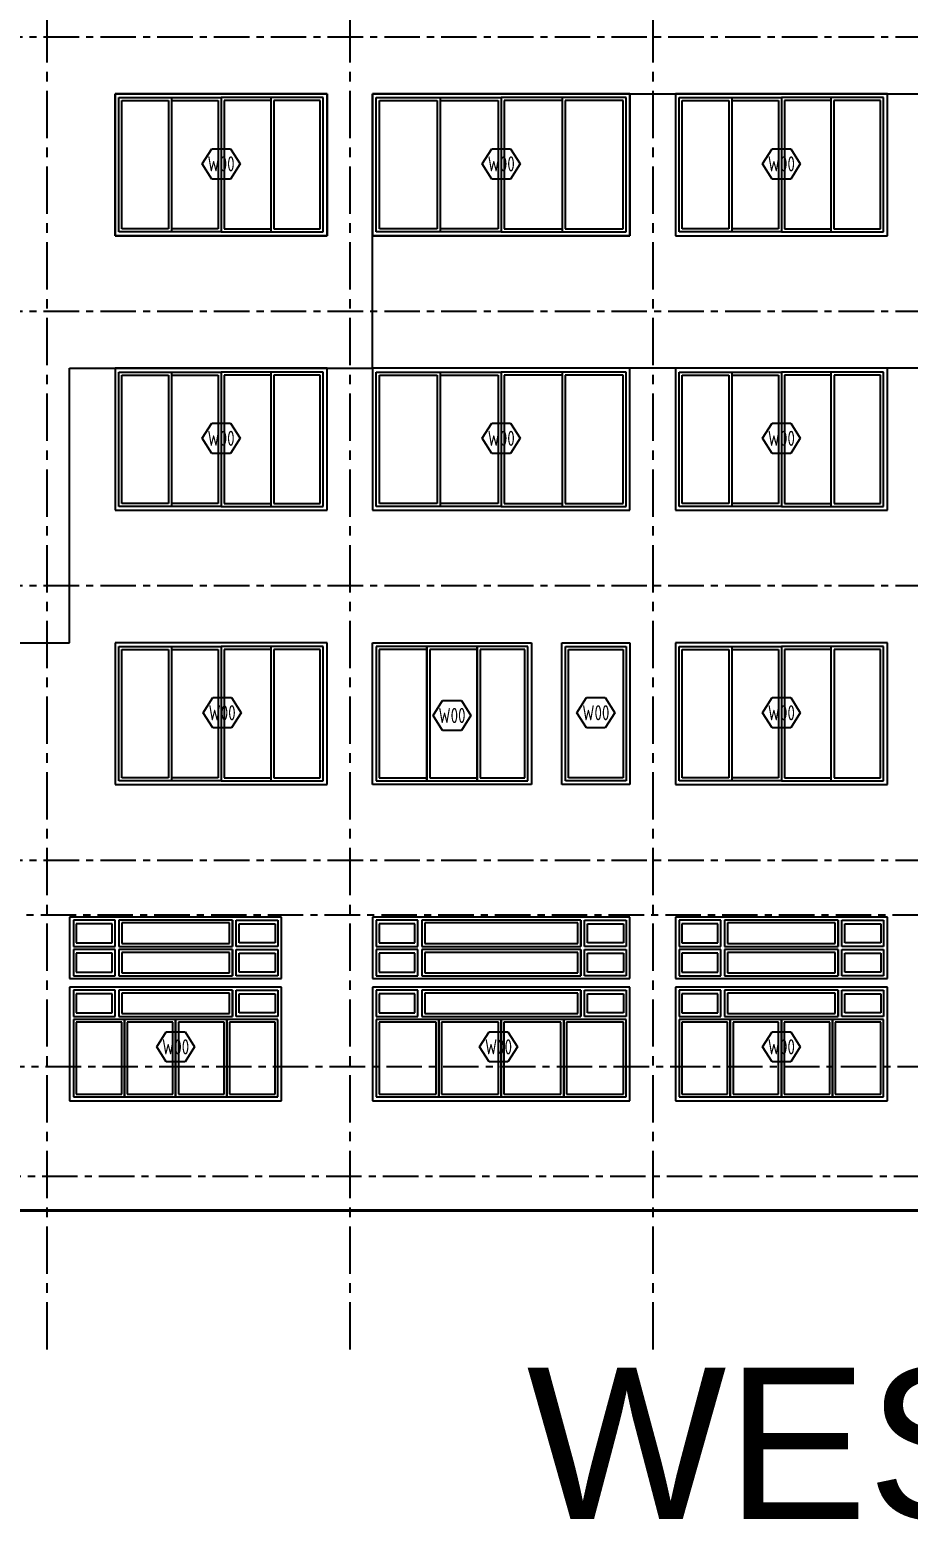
# Model space of a CAD drawing. Header units: millimetres. Extents: x -661525 to 498941, y 282148 to 1359693.
# Drawn here: x -284066 to -272465, y 710235 to 729933 of the extents above; entities that cross this region are included whole.
import ezdxf
from ezdxf.enums import TextEntityAlignment as Align

# ---------------------------------------------------------------- set-up
doc = ezdxf.new("R2010")
doc.units = ezdxf.units.MM
doc.header["$LTSCALE"] = 2.5
doc.linetypes.add('CENTER', pattern=[2, 1.25, -0.25, 0.25, -0.25])
doc.layers.get('0').update_dxf_attribs({"linetype": 'CONTINUOUS'})
doc.layers.get('DEFPOINTS').update_dxf_attribs({"linetype": 'CONTINUOUS'})
for name, color, linetype in [('A-ANNO-DIMS-MAS-25', 11, 'CONTINUOUS'), ('A-ANNO-GRID', 5, 'CENTER'), ('A-ELEV-HEVY', 2, 'CONTINUOUS'), ('A-ELEV-MEDM', 34, 'CONTINUOUS'), ('A-ELEV-THIN', 8, 'CONTINUOUS')]:
    doc.layers.add(name, color=color, linetype=linetype)
doc.layers.add('VPORT', color=7, linetype='CONTINUOUS', plot=False)
doc.styles.add('ARIAL', font='arial.ttf')
doc.styles.add('ISOCP', font='isocp.shx', dxfattribs={"width": 0.8})

msp = doc.modelspace()

# ---------------------------------------------------------------- linework, layer by layer
at = {"color": 252}
for p, q in [((-281789.7, 728162.8), (-281663.4, 728362.8)), ((-281663.4, 728362.8), (-281416.1, 728362.8)), ((-281416.1, 728362.8), (-281289.7, 728162.8)), ((-278089.7, 728162.8), (-277963.4, 728362.8)), ((-277963.4, 728362.8), (-277716.1, 728362.8)), ((-277716.1, 728362.8), (-277589.7, 728162.8)), ((-274389.7, 728162.8), (-274263.4, 728362.8)), ((-274263.4, 728362.8), (-274016.1, 728362.8)), ((-274016.1, 728362.8), (-273889.7, 728162.8)), ((-281663.4, 727962.8), (-281789.7, 728162.8)), ((-281289.7, 728162.8), (-281416.1, 727962.8)), ((-277963.4, 727962.8), (-278089.7, 728162.8)), ((-277589.7, 728162.8), (-277716.1, 727962.8)), ((-274263.4, 727962.8), (-274389.7, 728162.8)), ((-273889.7, 728162.8), (-274016.1, 727962.8)), ((-281416.1, 727962.8), (-281663.4, 727962.8)), ((-277716.1, 727962.8), (-277963.4, 727962.8)), ((-274016.1, 727962.8), (-274263.4, 727962.8)), ((-281789.7, 724537.8), (-281663.4, 724737.8)), ((-281663.4, 724737.8), (-281416.1, 724737.8)), ((-281416.1, 724737.8), (-281289.7, 724537.8)), ((-278089.7, 724537.8), (-277963.4, 724737.8)), ((-277963.4, 724737.8), (-277716.1, 724737.8)), ((-277716.1, 724737.8), (-277589.7, 724537.8)), ((-274389.7, 724537.8), (-274263.4, 724737.8)), ((-274263.4, 724737.8), (-274016.1, 724737.8)), ((-274016.1, 724737.8), (-273889.7, 724537.8)), ((-281663.4, 724337.8), (-281789.7, 724537.8)), ((-281289.7, 724537.8), (-281416.1, 724337.8)), ((-277963.4, 724337.8), (-278089.7, 724537.8)), ((-277589.7, 724537.8), (-277716.1, 724337.8)), ((-274263.4, 724337.8), (-274389.7, 724537.8)), ((-273889.7, 724537.8), (-274016.1, 724337.8)), ((-281416.1, 724337.8), (-281663.4, 724337.8)), ((-277716.1, 724337.8), (-277963.4, 724337.8)), ((-274016.1, 724337.8), (-274263.4, 724337.8)), ((-281776, 720912.8), (-281649.7, 721112.8)), ((-281649.7, 721112.8), (-281402.4, 721112.8)), ((-281402.4, 721112.8), (-281276, 720912.8)), ((-278739.8, 720876.8), (-278613.5, 721076.8)), ((-278613.5, 721076.8), (-278366.2, 721076.8)), ((-278366.2, 721076.8), (-278239.8, 720876.8)), ((-276839.8, 720912.8), (-276713.4, 721112.8)), ((-276713.4, 721112.8), (-276466.1, 721112.8)), ((-276466.1, 721112.8), (-276339.8, 720912.8)), ((-274389.8, 720912.8), (-274263.5, 721112.8)), ((-274263.5, 721112.8), (-274016.2, 721112.8)), ((-274016.2, 721112.8), (-273889.8, 720912.8)), ((-281649.7, 720712.8), (-281776, 720912.8)), ((-281276, 720912.8), (-281402.4, 720712.8)), ((-278613.5, 720676.8), (-278739.8, 720876.8)), ((-278239.8, 720876.8), (-278366.2, 720676.8)), ((-276713.4, 720712.8), (-276839.8, 720912.8)), ((-276339.8, 720912.8), (-276466.1, 720712.8)), ((-274263.5, 720712.8), (-274389.8, 720912.8)), ((-273889.8, 720912.8), (-274016.2, 720712.8)), ((-281402.4, 720712.8), (-281649.7, 720712.8)), ((-278366.2, 720676.8), (-278613.5, 720676.8)), ((-276466.1, 720712.8), (-276713.4, 720712.8)), ((-274016.2, 720712.8), (-274263.5, 720712.8)), ((-282389.7, 716500.3), (-282263.3, 716700.3)), ((-282263.3, 716700.3), (-282016, 716700.3)), ((-282016, 716700.3), (-281889.7, 716500.3)), ((-278125.8, 716500.3), (-277999.4, 716700.3)), ((-277999.4, 716700.3), (-277752.1, 716700.3)), ((-277752.1, 716700.3), (-277625.8, 716500.3)), ((-274389.7, 716500.3), (-274263.3, 716700.3)), ((-274263.3, 716700.3), (-274016, 716700.3)), ((-274016, 716700.3), (-273889.7, 716500.3)), ((-282263.3, 716300.3), (-282389.7, 716500.3)), ((-281889.7, 716500.3), (-282016, 716300.3)), ((-277999.4, 716300.3), (-278125.8, 716500.3)), ((-277625.8, 716500.3), (-277752.1, 716300.3)), ((-274263.3, 716300.3), (-274389.7, 716500.3)), ((-273889.7, 716500.3), (-274016, 716300.3)), ((-282016, 716300.3), (-282263.3, 716300.3)), ((-277752.1, 716300.3), (-277999.4, 716300.3)), ((-274016, 716300.3), (-274263.3, 716300.3))]:
    msp.add_line(p, q, dxfattribs=at)
at = {"layer": 'A-ANNO-DIMS-MAS-25', "color": 0, "lineweight": 40}
msp.add_line((-308137.8, 714338.3), (-223207.9, 714338.3), dxfattribs=at)
at = {"layer": 'A-ANNO-GRID', "color": 252, "ltscale": 200}
for p, q in [((-283839.7, 751127.9), (-283839.7, 712400.6)), ((-279839.7, 751127.9), (-279839.7, 712400.6)), ((-275839.7, 751127.9), (-275839.7, 712400.6))]:
    msp.add_line(p, q, dxfattribs=at)
at = {"layer": 'A-ANNO-GRID', "color": 252, "ltscale": 150}
for p, q in [((-222664.7, 729838.3), (-303725.9, 729838.3)), ((-222664.7, 726213.3), (-303725.9, 726213.3)), ((-222664.7, 722588.3), (-303725.9, 722588.3)), ((-222664.7, 718963.3), (-303725.9, 718963.3)), ((-222703.5, 718238.3), (-306025.5, 718238.3)), ((-222637.9, 716238.3), (-305964.7, 716238.3)), ((-222684.2, 714788.3), (-302128.1, 714788.3))]:
    msp.add_line(p, q, dxfattribs=at)
at = {"layer": 'A-ANNO-GRID', "color": 253, "ltscale": 150}
msp.add_line((-220259.7, 714338.3), (-305168.1, 714338.3), dxfattribs=at)
at = {"layer": 'A-ELEV-HEVY', "color": 252}
for p, q in [((-282939.7, 727213), (-282939.7, 729088)), ((-282939.7, 729088), (-280139.7, 729088)), ((-280139.7, 729088), (-280139.7, 727213)), ((-279539.7, 725463.3), (-279539.7, 729088.3)), ((-279539.7, 729088.3), (-266339.7, 729088.3)), ((-280139.7, 727213), (-282939.7, 727213)), ((-283539.7, 721838.3), (-283539.7, 725463.3)), ((-283539.7, 725463.3), (-279539.7, 725463.3)), ((-301464.7, 721838.3), (-283539.7, 721838.3))]:
    msp.add_line(p, q, dxfattribs=at)
at = {"layer": 'A-ELEV-MEDM', "color": 252}
for p, q in [((-279539.7, 729088.3), (-276139.7, 729088.3)), ((-279539.7, 725463.3), (-279539.7, 729088.3)), ((-279539.7, 729088.3), (-266339.7, 729088.3)), ((-276139.7, 729088.3), (-276139.7, 727213.3)), ((-272739.8, 729088.3), (-275539.8, 729088.3)), ((-275539.8, 729088.3), (-275539.8, 727213.3)), ((-272739.8, 727213.3), (-272739.8, 729088.3)), ((-276139.7, 727213.3), (-279539.7, 727213.3)), ((-275539.8, 727213.3), (-272739.8, 727213.3)), ((-266339.7, 725463.3), (-279539.7, 725463.3))]:
    msp.add_line(p, q, dxfattribs=at)
at = {"layer": 'A-ELEV-THIN', "color": 252}
for p, q in [((-282889.7, 729038.3), (-282194.7, 729038.3)), ((-282889.7, 727263.3), (-282889.7, 729038.3)), ((-282234.7, 729038.3), (-282234.7, 729038.3)), ((-282234.7, 729038.3), (-281539.7, 729038.3)), ((-282194.7, 729038.3), (-282194.7, 727263.3)), ((-280844.7, 729038.3), (-281539.7, 729038.3)), ((-281539.7, 729038.3), (-281539.7, 727263.3)), ((-281539.7, 729038.3), (-281539.7, 727263.3)), ((-280189.7, 729038.3), (-280884.7, 729038.3)), ((-280884.7, 729038.3), (-280884.7, 727263.3)), ((-280844.7, 729038.3), (-280844.7, 729038.3)), ((-280189.7, 727263.3), (-280189.7, 729038.3)), ((-279489.7, 729038.3), (-278644.7, 729038.3)), ((-279489.7, 727263.3), (-279489.7, 729038.3)), ((-278684.7, 729038.3), (-278684.7, 729038.3)), ((-278684.7, 729038.3), (-277839.7, 729038.3)), ((-278644.7, 729038.3), (-278644.7, 727263.3)), ((-276994.7, 729038.3), (-277839.7, 729038.3)), ((-277839.7, 729038.3), (-277839.7, 727263.3)), ((-277839.7, 729038.3), (-277839.7, 727263.3)), ((-276189.7, 729038.3), (-277034.7, 729038.3)), ((-277034.7, 729038.3), (-277034.7, 727263.3)), ((-276994.7, 729038.3), (-276994.7, 729038.3)), ((-276189.7, 727263.3), (-276189.7, 729038.3)), ((-275489.8, 729038.3), (-274794.8, 729038.3)), ((-275489.8, 727263.3), (-275489.8, 729038.3)), ((-274834.8, 729038.3), (-274834.8, 729038.3)), ((-274834.8, 729038.3), (-274139.8, 729038.3)), ((-274794.8, 729038.3), (-274794.8, 727263.3)), ((-273444.8, 729038.3), (-274139.8, 729038.3)), ((-274139.8, 729038.3), (-274139.8, 727263.3)), ((-274139.8, 729038.3), (-274139.8, 727263.3)), ((-272789.8, 729038.3), (-273484.8, 729038.3)), ((-273484.8, 729038.3), (-273484.8, 727263.3)), ((-273444.8, 729038.3), (-273444.8, 729038.3)), ((-272789.8, 727263.3), (-272789.8, 729038.3)), ((-282849.7, 728998.3), (-282234.7, 728998.3)), ((-282849.7, 727303.3), (-282849.7, 728998.3)), ((-282234.7, 728998.3), (-282234.7, 727303.3)), ((-282194.7, 728998.3), (-281579.7, 728998.3)), ((-281579.7, 728998.3), (-281579.7, 727303.3)), ((-280884.7, 728998.3), (-281499.7, 728998.3)), ((-281499.7, 728998.3), (-281499.7, 727303.3)), ((-280229.7, 728998.3), (-280844.7, 728998.3)), ((-280844.7, 728998.3), (-280844.7, 727303.3)), ((-280229.7, 727303.3), (-280229.7, 728998.3)), ((-279449.7, 728998.3), (-278684.7, 728998.3)), ((-279449.7, 727303.3), (-279449.7, 728998.3)), ((-278684.7, 728998.3), (-278684.7, 727303.3)), ((-278644.7, 728998.3), (-277879.7, 728998.3)), ((-277879.7, 728998.3), (-277879.7, 727303.3)), ((-277034.7, 728998.3), (-277799.7, 728998.3)), ((-277799.7, 728998.3), (-277799.7, 727303.3)), ((-276229.7, 728998.3), (-276994.7, 728998.3)), ((-276994.7, 728998.3), (-276994.7, 727303.3)), ((-276229.7, 727303.3), (-276229.7, 728998.3)), ((-275449.8, 728998.3), (-274834.8, 728998.3)), ((-275449.8, 727303.3), (-275449.8, 728998.3)), ((-274834.8, 728998.3), (-274834.8, 727303.3)), ((-274794.8, 728998.3), (-274179.8, 728998.3)), ((-274179.8, 728998.3), (-274179.8, 727303.3)), ((-273484.8, 728998.3), (-274099.8, 728998.3)), ((-274099.8, 728998.3), (-274099.8, 727303.3)), ((-272829.8, 728998.3), (-273444.8, 728998.3)), ((-273444.8, 728998.3), (-273444.8, 727303.3)), ((-272829.8, 727303.3), (-272829.8, 728998.3)), ((-282194.7, 727263.3), (-282889.7, 727263.3)), ((-282234.7, 727303.3), (-282849.7, 727303.3)), ((-281539.7, 727263.3), (-282234.7, 727263.3)), ((-281579.7, 727303.3), (-282194.7, 727303.3)), ((-281539.7, 727263.3), (-280844.7, 727263.3)), ((-281499.7, 727303.3), (-280884.7, 727303.3)), ((-280884.7, 727263.3), (-280189.7, 727263.3)), ((-280844.7, 727303.3), (-280229.7, 727303.3)), ((-278644.7, 727263.3), (-279489.7, 727263.3)), ((-278684.7, 727303.3), (-279449.7, 727303.3)), ((-277839.7, 727263.3), (-278684.7, 727263.3)), ((-277879.7, 727303.3), (-278644.7, 727303.3)), ((-277839.7, 727263.3), (-276994.7, 727263.3)), ((-277799.7, 727303.3), (-277034.7, 727303.3)), ((-277034.7, 727263.3), (-276189.7, 727263.3)), ((-276994.7, 727303.3), (-276229.7, 727303.3)), ((-274794.8, 727263.3), (-275489.8, 727263.3)), ((-274834.8, 727303.3), (-275449.8, 727303.3)), ((-274139.8, 727263.3), (-274834.8, 727263.3)), ((-274179.8, 727303.3), (-274794.8, 727303.3)), ((-274139.8, 727263.3), (-273444.8, 727263.3)), ((-274099.8, 727303.3), (-273484.8, 727303.3)), ((-273484.8, 727263.3), (-272789.8, 727263.3)), ((-273444.8, 727303.3), (-272829.8, 727303.3)), ((-282889.7, 725413.3), (-282194.7, 725413.3)), ((-282889.7, 723638.3), (-282889.7, 725413.3)), ((-282849.7, 725373.3), (-282234.7, 725373.3)), ((-282849.7, 723678.3), (-282849.7, 725373.3)), ((-282234.7, 725413.3), (-282234.7, 725413.3)), ((-282234.7, 725413.3), (-281539.7, 725413.3)), ((-282234.7, 725373.3), (-282234.7, 723678.3)), ((-282194.7, 725413.3), (-282194.7, 723638.3)), ((-282194.7, 725373.3), (-281579.7, 725373.3)), ((-281579.7, 725373.3), (-281579.7, 723678.3)), ((-280844.7, 725413.3), (-281539.7, 725413.3)), ((-281539.7, 725413.3), (-281539.7, 723638.3)), ((-281539.7, 725413.3), (-281539.7, 723638.3)), ((-280884.7, 725373.3), (-281499.7, 725373.3)), ((-281499.7, 725373.3), (-281499.7, 723678.3)), ((-280189.7, 725413.3), (-280884.7, 725413.3)), ((-280884.7, 725413.3), (-280884.7, 723638.3)), ((-280844.7, 725413.3), (-280844.7, 725413.3)), ((-280229.7, 725373.3), (-280844.7, 725373.3)), ((-280844.7, 725373.3), (-280844.7, 723678.3)), ((-280229.7, 723678.3), (-280229.7, 725373.3)), ((-280189.7, 723638.3), (-280189.7, 725413.3)), ((-279489.7, 725413.3), (-278644.7, 725413.3)), ((-279489.7, 723638.3), (-279489.7, 725413.3)), ((-279449.7, 725373.3), (-278684.7, 725373.3)), ((-279449.7, 723678.3), (-279449.7, 725373.3)), ((-278684.7, 725413.3), (-278684.7, 725413.3)), ((-278684.7, 725413.3), (-277839.7, 725413.3)), ((-278684.7, 725373.3), (-278684.7, 723678.3)), ((-278644.7, 725413.3), (-278644.7, 723638.3)), ((-278644.7, 725373.3), (-277879.7, 725373.3)), ((-277879.7, 725373.3), (-277879.7, 723678.3)), ((-276994.7, 725413.3), (-277839.7, 725413.3)), ((-277839.7, 725413.3), (-277839.7, 723638.3)), ((-277839.7, 725413.3), (-277839.7, 723638.3)), ((-277034.7, 725373.3), (-277799.7, 725373.3)), ((-277799.7, 725373.3), (-277799.7, 723678.3)), ((-276189.7, 725413.3), (-277034.7, 725413.3)), ((-277034.7, 725413.3), (-277034.7, 723638.3)), ((-276994.7, 725413.3), (-276994.7, 725413.3)), ((-276229.7, 725373.3), (-276994.7, 725373.3)), ((-276994.7, 725373.3), (-276994.7, 723678.3)), ((-276229.7, 723678.3), (-276229.7, 725373.3)), ((-276189.7, 723638.3), (-276189.7, 725413.3)), ((-272739.7, 725463.3), (-275539.7, 725463.3)), ((-275489.7, 725413.3), (-274794.7, 725413.3)), ((-275489.7, 723638.3), (-275489.7, 725413.3)), ((-275449.7, 725373.3), (-274834.7, 725373.3)), ((-275449.7, 723678.3), (-275449.7, 725373.3)), ((-274834.7, 725413.3), (-274834.7, 725413.3)), ((-274834.7, 725413.3), (-274139.7, 725413.3)), ((-274834.7, 725373.3), (-274834.7, 723678.3)), ((-274794.7, 725413.3), (-274794.7, 723638.3)), ((-274794.7, 725373.3), (-274179.7, 725373.3)), ((-274179.7, 725373.3), (-274179.7, 723678.3)), ((-273444.7, 725413.3), (-274139.7, 725413.3)), ((-274139.7, 725413.3), (-274139.7, 723638.3)), ((-274139.7, 725413.3), (-274139.7, 723638.3)), ((-273484.7, 725373.3), (-274099.7, 725373.3)), ((-274099.7, 725373.3), (-274099.7, 723678.3)), ((-272789.7, 725413.3), (-273484.7, 725413.3)), ((-273484.7, 725413.3), (-273484.7, 723638.3)), ((-273444.7, 725413.3), (-273444.7, 725413.3)), ((-272829.7, 725373.3), (-273444.7, 725373.3)), ((-273444.7, 725373.3), (-273444.7, 723678.3)), ((-272829.7, 723678.3), (-272829.7, 725373.3)), ((-272789.7, 723638.3), (-272789.7, 725413.3)), ((-282194.7, 723638.3), (-282889.7, 723638.3)), ((-282234.7, 723678.3), (-282849.7, 723678.3)), ((-281539.7, 723638.3), (-282234.7, 723638.3)), ((-281579.7, 723678.3), (-282194.7, 723678.3)), ((-281539.7, 723638.3), (-280844.7, 723638.3)), ((-281499.7, 723678.3), (-280884.7, 723678.3)), ((-280884.7, 723638.3), (-280189.7, 723638.3)), ((-280844.7, 723678.3), (-280229.7, 723678.3)), ((-278644.7, 723638.3), (-279489.7, 723638.3)), ((-278684.7, 723678.3), (-279449.7, 723678.3)), ((-277839.7, 723638.3), (-278684.7, 723638.3)), ((-277879.7, 723678.3), (-278644.7, 723678.3)), ((-277839.7, 723638.3), (-276994.7, 723638.3)), ((-277799.7, 723678.3), (-277034.7, 723678.3)), ((-277034.7, 723638.3), (-276189.7, 723638.3)), ((-276994.7, 723678.3), (-276229.7, 723678.3)), ((-274794.7, 723638.3), (-275489.7, 723638.3)), ((-274834.7, 723678.3), (-275449.7, 723678.3)), ((-274139.7, 723638.3), (-274834.7, 723638.3)), ((-274179.7, 723678.3), (-274794.7, 723678.3)), ((-274139.7, 723638.3), (-273444.7, 723638.3)), ((-274099.7, 723678.3), (-273484.7, 723678.3)), ((-273484.7, 723638.3), (-272789.7, 723638.3)), ((-273444.7, 723678.3), (-272829.7, 723678.3)), ((-282889.7, 721788.3), (-282194.7, 721788.3)), ((-282889.7, 720013.3), (-282889.7, 721788.3)), ((-282849.7, 721748.3), (-282234.7, 721748.3)), ((-282849.7, 720053.3), (-282849.7, 721748.3)), ((-282234.7, 721788.3), (-282234.7, 721788.3)), ((-282234.7, 721788.3), (-281539.7, 721788.3)), ((-282234.7, 721748.3), (-282234.7, 720053.3)), ((-282194.7, 721788.3), (-282194.7, 720013.3)), ((-282194.7, 721748.3), (-281579.7, 721748.3)), ((-281579.7, 721748.3), (-281579.7, 720053.3)), ((-280844.7, 721788.3), (-281539.7, 721788.3)), ((-281539.7, 721788.3), (-281539.7, 720013.3)), ((-281539.7, 721788.3), (-281539.7, 720013.3)), ((-280884.7, 721748.3), (-281499.7, 721748.3)), ((-281499.7, 721748.3), (-281499.7, 720053.3)), ((-280189.7, 721788.3), (-280884.7, 721788.3)), ((-280884.7, 721788.3), (-280884.7, 720013.3)), ((-280844.7, 721788.3), (-280844.7, 721788.3)), ((-280229.7, 721748.3), (-280844.7, 721748.3)), ((-280844.7, 721748.3), (-280844.7, 720053.3)), ((-280229.7, 720053.3), (-280229.7, 721748.3)), ((-280189.7, 720013.3), (-280189.7, 721788.3)), ((-278823.2, 721788.3), (-279489.9, 721788.3)), ((-279489.9, 721788.3), (-279489.9, 720013.3)), ((-278823.2, 721748.3), (-279449.9, 721748.3)), ((-279449.9, 721748.3), (-279449.9, 720053.3)), ((-278156.6, 721788.3), (-278823.2, 721788.3)), ((-278823.2, 721788.3), (-278823.2, 720013.3)), ((-278823.2, 720013.3), (-278823.2, 721788.3)), ((-278156.6, 721748.3), (-278783.2, 721748.3)), ((-278783.2, 721748.3), (-278783.2, 720053.3)), ((-278156.6, 720013.3), (-278156.6, 721788.3)), ((-277490, 721788.3), (-278156.6, 721788.3)), ((-278156.6, 721788.3), (-278156.6, 720013.3)), ((-277530, 721748.3), (-278116.6, 721748.3)), ((-278116.6, 721748.3), (-278116.6, 720053.3)), ((-277530, 720053.3), (-277530, 721748.3)), ((-277490, 720013.3), (-277490, 721788.3)), ((-276989.8, 721788.3), (-276189.8, 721788.3)), ((-276989.8, 720013.3), (-276989.8, 721788.3)), ((-276949.8, 721748.3), (-276229.8, 721748.3)), ((-276949.8, 720053.3), (-276949.8, 721748.3)), ((-276229.8, 721748.3), (-276229.8, 720053.3)), ((-276189.8, 721788.3), (-276189.8, 720013.3)), ((-275489.7, 721788.3), (-274794.7, 721788.3)), ((-275489.7, 720013.3), (-275489.7, 721788.3)), ((-275449.7, 721748.3), (-274834.7, 721748.3)), ((-275449.7, 720053.3), (-275449.7, 721748.3)), ((-274834.7, 721788.3), (-274834.7, 721788.3)), ((-274834.7, 721788.3), (-274139.7, 721788.3)), ((-274834.7, 721748.3), (-274834.7, 720053.3)), ((-274794.7, 721788.3), (-274794.7, 720013.3)), ((-274794.7, 721748.3), (-274179.7, 721748.3)), ((-274179.7, 721748.3), (-274179.7, 720053.3)), ((-273444.7, 721788.3), (-274139.7, 721788.3)), ((-274139.7, 721788.3), (-274139.7, 720013.3)), ((-274139.7, 721788.3), (-274139.7, 720013.3)), ((-273484.7, 721748.3), (-274099.7, 721748.3)), ((-274099.7, 721748.3), (-274099.7, 720053.3)), ((-272789.7, 721788.3), (-273484.7, 721788.3)), ((-273484.7, 721788.3), (-273484.7, 720013.3)), ((-273444.7, 721788.3), (-273444.7, 721788.3)), ((-272829.7, 721748.3), (-273444.7, 721748.3)), ((-273444.7, 721748.3), (-273444.7, 720053.3)), ((-272829.7, 720053.3), (-272829.7, 721748.3)), ((-272789.7, 720013.3), (-272789.7, 721788.3)), ((-282194.7, 720013.3), (-282889.7, 720013.3)), ((-282234.7, 720053.3), (-282849.7, 720053.3)), ((-281539.7, 720013.3), (-282234.7, 720013.3)), ((-281579.7, 720053.3), (-282194.7, 720053.3)), ((-281539.7, 720013.3), (-280844.7, 720013.3)), ((-281499.7, 720053.3), (-280884.7, 720053.3)), ((-280884.7, 720013.3), (-280189.7, 720013.3)), ((-280844.7, 720053.3), (-280229.7, 720053.3)), ((-279489.9, 720013.3), (-278823.2, 720013.3)), ((-279449.9, 720053.3), (-278823.2, 720053.3)), ((-278823.2, 720013.3), (-278156.6, 720013.3)), ((-278783.2, 720053.3), (-278156.6, 720053.3)), ((-278156.6, 720013.3), (-277490, 720013.3)), ((-278116.6, 720053.3), (-277530, 720053.3)), ((-276189.8, 720013.3), (-276989.8, 720013.3)), ((-276229.8, 720053.3), (-276949.8, 720053.3)), ((-274794.7, 720013.3), (-275489.7, 720013.3)), ((-274834.7, 720053.3), (-275449.7, 720053.3)), ((-274139.7, 720013.3), (-274834.7, 720013.3)), ((-274179.7, 720053.3), (-274794.7, 720053.3)), ((-274139.7, 720013.3), (-273444.7, 720013.3)), ((-274099.7, 720053.3), (-273484.7, 720053.3)), ((-273484.7, 720013.3), (-272789.7, 720013.3)), ((-273444.7, 720053.3), (-272829.7, 720053.3)), ((-280739.7, 718213.3), (-283539.7, 718213.3)), ((-283539.7, 718213.3), (-283539.7, 717401.3)), ((-280739.7, 717401.3), (-280739.7, 718213.3)), ((-276139.7, 718213.3), (-279539.7, 718213.3)), ((-279539.7, 718213.3), (-279539.7, 717401.3)), ((-276139.7, 717401.3), (-276139.7, 718213.3)), ((-272739.7, 718213.3), (-275539.7, 718213.3)), ((-275539.7, 718213.3), (-275539.7, 717401.3)), ((-272739.7, 717401.3), (-272739.7, 718213.3)), ((-282939.7, 718175.3), (-283489.7, 718175.3)), ((-283489.7, 718175.3), (-283489.7, 717825.3)), ((-282978.7, 718125.3), (-283453.7, 718125.3)), ((-283453.7, 718125.3), (-283453.7, 717875.3)), ((-282978.7, 717875.3), (-282978.7, 718125.3)), ((-282939.7, 717825.3), (-282939.7, 718175.3)), ((-281389.7, 718175.3), (-282889.7, 718175.3)), ((-282889.7, 718175.3), (-282889.7, 717825.3)), ((-281428.7, 718136.3), (-282850.7, 718136.3)), ((-282850.7, 718136.3), (-282850.7, 717864.3)), ((-281428.7, 717864.3), (-281428.7, 718136.3)), ((-281389.7, 718175.3), (-281389.7, 717825.3)), ((-281389.7, 717825.3), (-281389.7, 718175.3)), ((-281339.7, 717825.3), (-281339.7, 718175.3)), ((-281339.7, 718175.3), (-280789.7, 718175.3)), ((-281300.7, 718125.3), (-280825.7, 718125.3)), ((-281300.7, 717875.3), (-281300.7, 718125.3)), ((-280825.7, 718125.3), (-280825.7, 717875.3)), ((-280789.7, 718175.3), (-280789.7, 717825.3)), ((-278939.7, 718175.3), (-279489.7, 718175.3)), ((-279489.7, 718175.3), (-279489.7, 717825.3)), ((-278978.7, 718125.3), (-279453.7, 718125.3)), ((-279453.7, 718125.3), (-279453.7, 717875.3)), ((-278978.7, 717875.3), (-278978.7, 718125.3)), ((-278939.7, 717825.3), (-278939.7, 718175.3)), ((-276789.7, 718175.3), (-278889.7, 718175.3)), ((-278889.7, 718175.3), (-278889.7, 717825.3)), ((-276828.7, 718136.3), (-278850.7, 718136.3)), ((-278850.7, 718136.3), (-278850.7, 717864.3)), ((-276828.7, 717864.3), (-276828.7, 718136.3)), ((-276789.7, 718175.3), (-276789.7, 717825.3)), ((-276789.7, 717825.3), (-276789.7, 718175.3)), ((-276739.7, 717825.3), (-276739.7, 718175.3)), ((-276739.7, 718175.3), (-276189.7, 718175.3)), ((-276700.7, 718125.3), (-276225.7, 718125.3)), ((-276700.7, 717875.3), (-276700.7, 718125.3)), ((-276225.7, 718125.3), (-276225.7, 717875.3)), ((-276189.7, 718175.3), (-276189.7, 717825.3)), ((-274939.7, 718175.3), (-275489.7, 718175.3)), ((-275489.7, 718175.3), (-275489.7, 717825.3)), ((-274978.7, 718125.3), (-275453.7, 718125.3)), ((-275453.7, 718125.3), (-275453.7, 717875.3)), ((-274978.7, 717875.3), (-274978.7, 718125.3)), ((-274939.7, 717825.3), (-274939.7, 718175.3)), ((-273389.7, 718175.3), (-274889.7, 718175.3)), ((-274889.7, 718175.3), (-274889.7, 717825.3)), ((-273428.7, 718136.3), (-274850.7, 718136.3)), ((-274850.7, 718136.3), (-274850.7, 717864.3)), ((-273428.7, 717864.3), (-273428.7, 718136.3)), ((-273389.7, 718175.3), (-273389.7, 717825.3)), ((-273389.7, 717825.3), (-273389.7, 718175.3)), ((-273339.7, 717825.3), (-273339.7, 718175.3)), ((-273339.7, 718175.3), (-272789.7, 718175.3)), ((-273300.7, 718125.3), (-272825.7, 718125.3)), ((-273300.7, 717875.3), (-273300.7, 718125.3)), ((-272825.7, 718125.3), (-272825.7, 717875.3)), ((-272789.7, 718175.3), (-272789.7, 717825.3)), ((-283489.7, 717825.3), (-282939.7, 717825.3)), ((-282939.7, 717787.3), (-283489.7, 717787.3)), ((-283489.7, 717787.3), (-283489.7, 717437.3)), ((-283453.7, 717875.3), (-282978.7, 717875.3)), ((-282939.7, 717437.3), (-282939.7, 717787.3)), ((-282889.7, 717825.3), (-281389.7, 717825.3)), ((-281389.7, 717787.3), (-282889.7, 717787.3)), ((-282889.7, 717787.3), (-282889.7, 717437.3)), ((-282850.7, 717864.3), (-281428.7, 717864.3)), ((-281389.7, 717437.3), (-281389.7, 717787.3)), ((-281389.7, 717787.3), (-281389.7, 717437.3)), ((-280789.7, 717825.3), (-281339.7, 717825.3)), ((-281339.7, 717437.3), (-281339.7, 717787.3)), ((-281339.7, 717787.3), (-280789.7, 717787.3)), ((-280825.7, 717875.3), (-281300.7, 717875.3)), ((-280789.7, 717787.3), (-280789.7, 717437.3)), ((-279489.7, 717825.3), (-278939.7, 717825.3)), ((-278939.7, 717787.3), (-279489.7, 717787.3)), ((-279489.7, 717787.3), (-279489.7, 717437.3)), ((-279453.7, 717875.3), (-278978.7, 717875.3)), ((-278939.7, 717437.3), (-278939.7, 717787.3)), ((-278889.7, 717825.3), (-276789.7, 717825.3)), ((-276789.7, 717787.3), (-278889.7, 717787.3)), ((-278889.7, 717787.3), (-278889.7, 717437.3)), ((-278850.7, 717864.3), (-276828.7, 717864.3)), ((-276789.7, 717437.3), (-276789.7, 717787.3)), ((-276789.7, 717787.3), (-276789.7, 717437.3)), ((-276189.7, 717825.3), (-276739.7, 717825.3)), ((-276739.7, 717437.3), (-276739.7, 717787.3)), ((-276739.7, 717787.3), (-276189.7, 717787.3)), ((-276225.7, 717875.3), (-276700.7, 717875.3)), ((-276189.7, 717787.3), (-276189.7, 717437.3)), ((-275489.7, 717825.3), (-274939.7, 717825.3)), ((-274939.7, 717787.3), (-275489.7, 717787.3)), ((-275489.7, 717787.3), (-275489.7, 717437.3)), ((-275453.7, 717875.3), (-274978.7, 717875.3)), ((-274939.7, 717437.3), (-274939.7, 717787.3)), ((-274889.7, 717825.3), (-273389.7, 717825.3)), ((-273389.7, 717787.3), (-274889.7, 717787.3)), ((-274889.7, 717787.3), (-274889.7, 717437.3)), ((-274850.7, 717864.3), (-273428.7, 717864.3)), ((-273389.7, 717437.3), (-273389.7, 717787.3)), ((-273389.7, 717787.3), (-273389.7, 717437.3)), ((-272789.7, 717825.3), (-273339.7, 717825.3)), ((-273339.7, 717437.3), (-273339.7, 717787.3)), ((-273339.7, 717787.3), (-272789.7, 717787.3)), ((-272825.7, 717875.3), (-273300.7, 717875.3)), ((-272789.7, 717787.3), (-272789.7, 717437.3)), ((-282978.7, 717737.3), (-283453.7, 717737.3)), ((-283453.7, 717737.3), (-283453.7, 717487.3)), ((-282978.7, 717487.3), (-282978.7, 717737.3)), ((-281428.7, 717748.3), (-282850.7, 717748.3)), ((-282850.7, 717748.3), (-282850.7, 717476.3)), ((-281428.7, 717476.3), (-281428.7, 717748.3)), ((-281300.7, 717737.3), (-280825.7, 717737.3)), ((-281300.7, 717487.3), (-281300.7, 717737.3)), ((-280825.7, 717737.3), (-280825.7, 717487.3)), ((-278978.7, 717737.3), (-279453.7, 717737.3)), ((-279453.7, 717737.3), (-279453.7, 717487.3)), ((-278978.7, 717487.3), (-278978.7, 717737.3)), ((-276828.7, 717748.3), (-278850.7, 717748.3)), ((-278850.7, 717748.3), (-278850.7, 717476.3)), ((-276828.7, 717476.3), (-276828.7, 717748.3)), ((-276700.7, 717737.3), (-276225.7, 717737.3)), ((-276700.7, 717487.3), (-276700.7, 717737.3)), ((-276225.7, 717737.3), (-276225.7, 717487.3)), ((-274978.7, 717737.3), (-275453.7, 717737.3)), ((-275453.7, 717737.3), (-275453.7, 717487.3)), ((-274978.7, 717487.3), (-274978.7, 717737.3)), ((-273428.7, 717748.3), (-274850.7, 717748.3)), ((-274850.7, 717748.3), (-274850.7, 717476.3)), ((-273428.7, 717476.3), (-273428.7, 717748.3)), ((-273300.7, 717737.3), (-272825.7, 717737.3)), ((-273300.7, 717487.3), (-273300.7, 717737.3)), ((-272825.7, 717737.3), (-272825.7, 717487.3)), ((-283539.7, 717401.3), (-280739.7, 717401.3)), ((-283489.7, 717437.3), (-282939.7, 717437.3)), ((-283453.7, 717487.3), (-282978.7, 717487.3)), ((-282889.7, 717437.3), (-281389.7, 717437.3)), ((-282850.7, 717476.3), (-281428.7, 717476.3)), ((-280789.7, 717437.3), (-281339.7, 717437.3)), ((-280825.7, 717487.3), (-281300.7, 717487.3)), ((-279539.7, 717401.3), (-276139.7, 717401.3)), ((-279489.7, 717437.3), (-278939.7, 717437.3)), ((-279453.7, 717487.3), (-278978.7, 717487.3)), ((-278889.7, 717437.3), (-276789.7, 717437.3)), ((-278850.7, 717476.3), (-276828.7, 717476.3)), ((-276189.7, 717437.3), (-276739.7, 717437.3)), ((-276225.7, 717487.3), (-276700.7, 717487.3)), ((-275539.7, 717401.3), (-272739.7, 717401.3)), ((-275489.7, 717437.3), (-274939.7, 717437.3)), ((-275453.7, 717487.3), (-274978.7, 717487.3)), ((-274889.7, 717437.3), (-273389.7, 717437.3)), ((-274850.7, 717476.3), (-273428.7, 717476.3)), ((-272789.7, 717437.3), (-273339.7, 717437.3)), ((-272825.7, 717487.3), (-273300.7, 717487.3)), ((-280739.7, 717288.3), (-283539.7, 717288.3)), ((-283539.7, 717288.3), (-283539.7, 715788.3)), ((-282939.7, 717250.3), (-283489.7, 717250.3)), ((-283489.7, 717250.3), (-283489.7, 716900.3)), ((-282978.7, 717200.3), (-283453.7, 717200.3)), ((-283453.7, 717200.3), (-283453.7, 716950.3)), ((-282978.7, 716950.3), (-282978.7, 717200.3)), ((-282939.7, 716900.3), (-282939.7, 717250.3)), ((-281389.7, 717250.3), (-282889.7, 717250.3)), ((-282889.7, 717250.3), (-282889.7, 716900.3)), ((-281428.7, 717211.3), (-282850.7, 717211.3)), ((-282850.7, 717211.3), (-282850.7, 716939.3)), ((-281428.7, 716939.3), (-281428.7, 717211.3)), ((-281389.7, 717250.3), (-281389.7, 716900.3)), ((-281389.7, 716900.3), (-281389.7, 717250.3)), ((-281339.7, 716900.3), (-281339.7, 717250.3)), ((-281339.7, 717250.3), (-280789.7, 717250.3)), ((-281300.7, 717200.3), (-280825.7, 717200.3)), ((-281300.7, 716950.3), (-281300.7, 717200.3)), ((-280825.7, 717200.3), (-280825.7, 716950.3)), ((-280789.7, 717250.3), (-280789.7, 716900.3)), ((-280739.7, 715788.3), (-280739.7, 717288.3)), ((-276139.7, 717288.3), (-279539.7, 717288.3)), ((-279539.7, 717288.3), (-279539.7, 715788.3)), ((-278939.7, 717250.3), (-279489.7, 717250.3)), ((-279489.7, 717250.3), (-279489.7, 716900.3)), ((-278978.7, 717200.3), (-279453.7, 717200.3)), ((-279453.7, 717200.3), (-279453.7, 716950.3)), ((-278978.7, 716950.3), (-278978.7, 717200.3)), ((-278939.7, 716900.3), (-278939.7, 717250.3)), ((-276789.7, 717250.3), (-278889.7, 717250.3)), ((-278889.7, 717250.3), (-278889.7, 716900.3)), ((-276828.7, 717211.3), (-278850.7, 717211.3)), ((-278850.7, 717211.3), (-278850.7, 716939.3)), ((-276828.7, 716939.3), (-276828.7, 717211.3)), ((-276789.7, 717250.3), (-276789.7, 716900.3)), ((-276789.7, 716900.3), (-276789.7, 717250.3)), ((-276739.7, 716900.3), (-276739.7, 717250.3)), ((-276739.7, 717250.3), (-276189.7, 717250.3)), ((-276700.7, 717200.3), (-276225.7, 717200.3)), ((-276700.7, 716950.3), (-276700.7, 717200.3)), ((-276225.7, 717200.3), (-276225.7, 716950.3)), ((-276189.7, 717250.3), (-276189.7, 716900.3)), ((-276139.7, 715788.3), (-276139.7, 717288.3)), ((-272739.7, 717288.3), (-275539.7, 717288.3)), ((-275539.7, 717288.3), (-275539.7, 715788.3)), ((-274939.7, 717250.3), (-275489.7, 717250.3)), ((-275489.7, 717250.3), (-275489.7, 716900.3)), ((-274978.7, 717200.3), (-275453.7, 717200.3)), ((-275453.7, 717200.3), (-275453.7, 716950.3)), ((-274978.7, 716950.3), (-274978.7, 717200.3)), ((-274939.7, 716900.3), (-274939.7, 717250.3)), ((-273389.7, 717250.3), (-274889.7, 717250.3)), ((-274889.7, 717250.3), (-274889.7, 716900.3)), ((-273428.7, 717211.3), (-274850.7, 717211.3)), ((-274850.7, 717211.3), (-274850.7, 716939.3)), ((-273428.7, 716939.3), (-273428.7, 717211.3)), ((-273389.7, 717250.3), (-273389.7, 716900.3)), ((-273389.7, 716900.3), (-273389.7, 717250.3)), ((-273339.7, 716900.3), (-273339.7, 717250.3)), ((-273339.7, 717250.3), (-272789.7, 717250.3)), ((-273300.7, 717200.3), (-272825.7, 717200.3)), ((-273300.7, 716950.3), (-273300.7, 717200.3)), ((-272825.7, 717200.3), (-272825.7, 716950.3)), ((-272789.7, 717250.3), (-272789.7, 716900.3)), ((-272739.7, 715788.3), (-272739.7, 717288.3)), ((-283489.7, 716900.3), (-282939.7, 716900.3)), ((-282814.7, 716862.3), (-283489.7, 716862.3)), ((-283489.7, 716862.3), (-283489.7, 715838.3)), ((-283453.7, 716950.3), (-282978.7, 716950.3)), ((-282850.7, 716826.3), (-283453.7, 716826.3)), ((-283453.7, 716826.3), (-283453.7, 715874.3)), ((-282889.7, 716900.3), (-281389.7, 716900.3)), ((-282850.7, 716939.3), (-281428.7, 716939.3)), ((-282850.7, 715874.3), (-282850.7, 716826.3)), ((-282814.7, 715838.3), (-282814.7, 716862.3)), ((-282139.7, 716862.3), (-282814.7, 716862.3)), ((-282814.7, 716862.3), (-282814.7, 715838.3)), ((-282175.7, 716826.3), (-282778.7, 716826.3)), ((-282778.7, 716826.3), (-282778.7, 715874.3)), ((-282175.7, 715874.3), (-282175.7, 716826.3)), ((-282139.7, 715838.3), (-282139.7, 716862.3)), ((-281464.7, 716862.3), (-282139.7, 716862.3)), ((-282139.7, 716862.3), (-282139.7, 715838.3)), ((-281500.7, 716826.3), (-282103.7, 716826.3)), ((-282103.7, 716826.3), (-282103.7, 715874.3)), ((-281500.7, 715874.3), (-281500.7, 716826.3)), ((-281464.7, 715838.3), (-281464.7, 716862.3)), ((-280789.7, 716862.3), (-281464.7, 716862.3)), ((-281464.7, 716862.3), (-281464.7, 715838.3)), ((-280825.7, 716826.3), (-281428.7, 716826.3)), ((-281428.7, 716826.3), (-281428.7, 715874.3)), ((-280789.7, 716900.3), (-281339.7, 716900.3)), ((-280825.7, 716950.3), (-281300.7, 716950.3)), ((-280825.7, 715874.3), (-280825.7, 716826.3)), ((-280789.7, 715838.3), (-280789.7, 716862.3)), ((-279489.7, 716900.3), (-278939.7, 716900.3)), ((-278664.7, 716862.3), (-279489.7, 716862.3)), ((-279489.7, 716862.3), (-279489.7, 715838.3)), ((-279453.7, 716950.3), (-278978.7, 716950.3)), ((-278700.7, 716826.3), (-279453.7, 716826.3)), ((-279453.7, 716826.3), (-279453.7, 715874.3)), ((-278889.7, 716900.3), (-276789.7, 716900.3)), ((-278850.7, 716939.3), (-276828.7, 716939.3)), ((-278700.7, 715874.3), (-278700.7, 716826.3)), ((-278664.7, 715838.3), (-278664.7, 716862.3)), ((-277839.7, 716862.3), (-278664.7, 716862.3)), ((-278664.7, 716862.3), (-278664.7, 715838.3)), ((-277875.7, 716826.3), (-278628.7, 716826.3)), ((-278628.7, 716826.3), (-278628.7, 715874.3)), ((-277875.7, 715874.3), (-277875.7, 716826.3)), ((-277839.7, 715838.3), (-277839.7, 716862.3)), ((-277014.7, 716862.3), (-277839.7, 716862.3)), ((-277839.7, 716862.3), (-277839.7, 715838.3)), ((-277050.7, 716826.3), (-277803.7, 716826.3)), ((-277803.7, 716826.3), (-277803.7, 715874.3)), ((-277050.7, 715874.3), (-277050.7, 716826.3)), ((-277014.7, 715838.3), (-277014.7, 716862.3)), ((-276189.7, 716862.3), (-277014.7, 716862.3)), ((-277014.7, 716862.3), (-277014.7, 715838.3)), ((-276225.7, 716826.3), (-276978.7, 716826.3)), ((-276978.7, 716826.3), (-276978.7, 715874.3)), ((-276189.7, 716900.3), (-276739.7, 716900.3)), ((-276225.7, 716950.3), (-276700.7, 716950.3)), ((-276225.7, 715874.3), (-276225.7, 716826.3)), ((-276189.7, 715838.3), (-276189.7, 716862.3)), ((-275489.7, 716900.3), (-274939.7, 716900.3)), ((-274814.7, 716862.3), (-275489.7, 716862.3)), ((-275489.7, 716862.3), (-275489.7, 715838.3)), ((-275453.7, 716950.3), (-274978.7, 716950.3)), ((-274850.7, 716826.3), (-275453.7, 716826.3)), ((-275453.7, 716826.3), (-275453.7, 715874.3)), ((-274889.7, 716900.3), (-273389.7, 716900.3)), ((-274850.7, 716939.3), (-273428.7, 716939.3)), ((-274850.7, 715874.3), (-274850.7, 716826.3)), ((-274814.7, 715838.3), (-274814.7, 716862.3)), ((-274139.7, 716862.3), (-274814.7, 716862.3)), ((-274814.7, 716862.3), (-274814.7, 715838.3)), ((-274175.7, 716826.3), (-274778.7, 716826.3)), ((-274778.7, 716826.3), (-274778.7, 715874.3)), ((-274175.7, 715874.3), (-274175.7, 716826.3)), ((-274139.7, 715838.3), (-274139.7, 716862.3)), ((-273464.7, 716862.3), (-274139.7, 716862.3)), ((-274139.7, 716862.3), (-274139.7, 715838.3)), ((-273500.7, 716826.3), (-274103.7, 716826.3)), ((-274103.7, 716826.3), (-274103.7, 715874.3)), ((-273500.7, 715874.3), (-273500.7, 716826.3)), ((-273464.7, 715838.3), (-273464.7, 716862.3)), ((-272789.7, 716862.3), (-273464.7, 716862.3)), ((-273464.7, 716862.3), (-273464.7, 715838.3)), ((-272825.7, 716826.3), (-273428.7, 716826.3)), ((-273428.7, 716826.3), (-273428.7, 715874.3)), ((-272789.7, 716900.3), (-273339.7, 716900.3)), ((-272825.7, 716950.3), (-273300.7, 716950.3)), ((-272825.7, 715874.3), (-272825.7, 716826.3)), ((-272789.7, 715838.3), (-272789.7, 716862.3)), ((-283489.7, 715838.3), (-282814.7, 715838.3)), ((-283453.7, 715874.3), (-282850.7, 715874.3)), ((-282814.7, 715838.3), (-282139.7, 715838.3)), ((-282778.7, 715874.3), (-282175.7, 715874.3)), ((-282139.7, 715838.3), (-281464.7, 715838.3)), ((-282103.7, 715874.3), (-281500.7, 715874.3)), ((-281464.7, 715838.3), (-280789.7, 715838.3)), ((-281428.7, 715874.3), (-280825.7, 715874.3)), ((-279489.7, 715838.3), (-278664.7, 715838.3)), ((-279453.7, 715874.3), (-278700.7, 715874.3)), ((-278664.7, 715838.3), (-277839.7, 715838.3)), ((-278628.7, 715874.3), (-277875.7, 715874.3)), ((-277839.7, 715838.3), (-277014.7, 715838.3)), ((-277803.7, 715874.3), (-277050.7, 715874.3)), ((-277014.7, 715838.3), (-276189.7, 715838.3)), ((-276978.7, 715874.3), (-276225.7, 715874.3)), ((-275489.7, 715838.3), (-274814.7, 715838.3)), ((-275453.7, 715874.3), (-274850.7, 715874.3)), ((-274814.7, 715838.3), (-274139.7, 715838.3)), ((-274778.7, 715874.3), (-274175.7, 715874.3)), ((-274139.7, 715838.3), (-273464.7, 715838.3)), ((-274103.7, 715874.3), (-273500.7, 715874.3)), ((-273464.7, 715838.3), (-272789.7, 715838.3)), ((-273428.7, 715874.3), (-272825.7, 715874.3)), ((-283539.7, 715788.3), (-280739.7, 715788.3)), ((-279539.7, 715788.3), (-276139.7, 715788.3)), ((-275539.7, 715788.3), (-272739.7, 715788.3))]:
    msp.add_line(p, q, dxfattribs=at)
at = {"layer": 'DEFPOINTS', "color": 252}
for p, q in [((-280139.7, 729088.3), (-282939.7, 729088.3)), ((-282939.7, 729088.3), (-282939.7, 727213.3)), ((-280139.7, 727213.3), (-280139.7, 729088.3)), ((-276139.7, 729088.3), (-279539.7, 729088.3)), ((-279539.7, 729088.3), (-279539.7, 727213.3)), ((-276139.7, 727213.3), (-276139.7, 729088.3)), ((-272739.8, 729088.3), (-275539.8, 729088.3)), ((-275539.8, 729088.3), (-275539.8, 727213.3)), ((-272739.8, 727213.3), (-272739.8, 729088.3)), ((-282939.7, 727213.3), (-280139.7, 727213.3)), ((-279539.7, 727213.3), (-276139.7, 727213.3)), ((-275539.8, 727213.3), (-272739.8, 727213.3)), ((-280139.7, 725463.3), (-282939.7, 725463.3)), ((-282939.7, 725463.3), (-282939.7, 723588.3)), ((-280139.7, 723588.3), (-280139.7, 725463.3)), ((-276139.7, 725463.3), (-279539.7, 725463.3)), ((-279539.7, 725463.3), (-279539.7, 723588.3)), ((-276139.7, 723588.3), (-276139.7, 725463.3)), ((-272739.7, 725463.3), (-275539.7, 725463.3)), ((-275539.7, 725463.3), (-275539.7, 723588.3)), ((-272739.7, 723588.3), (-272739.7, 725463.3)), ((-282939.7, 723588.3), (-280139.7, 723588.3)), ((-279539.7, 723588.3), (-276139.7, 723588.3)), ((-275539.7, 723588.3), (-272739.7, 723588.3)), ((-280139.7, 721838.3), (-282939.7, 721838.3)), ((-282939.7, 721838.3), (-282939.7, 719963.3)), ((-280139.7, 719963.3), (-280139.7, 721838.3)), ((-279539.9, 719963.3), (-279539.9, 721838.3)), ((-279539.9, 721838.3), (-277440, 721838.3)), ((-277440, 721838.3), (-277440, 719963.3)), ((-277039.8, 721838.3), (-276139.8, 721838.3)), ((-277039.8, 719963.3), (-277039.8, 721838.3)), ((-276139.8, 721838.3), (-276139.8, 719963.3)), ((-272739.7, 721838.3), (-275539.7, 721838.3)), ((-275539.7, 721838.3), (-275539.7, 719963.3)), ((-272739.7, 719963.3), (-272739.7, 721838.3)), ((-282939.7, 719963.3), (-280139.7, 719963.3)), ((-277440, 719963.3), (-279539.9, 719963.3)), ((-276139.8, 719963.3), (-277039.8, 719963.3)), ((-275539.7, 719963.3), (-272739.7, 719963.3))]:
    msp.add_line(p, q, dxfattribs=at)

# ---------------------------------------------------------------- texts
at = {"color": 252, "style": 'ISOCP', "width": 0.8}
for p in [(-281539.7, 728162.8), (-277839.7, 728162.8), (-274139.7, 728162.8), (-281539.7, 724537.8), (-277839.7, 724537.8), (-274139.7, 724537.8), (-281526, 720912.8), (-278489.8, 720876.8), (-276589.8, 720912.8), (-274139.8, 720912.8), (-282139.7, 716500.3), (-277875.8, 716500.3), (-274139.7, 716500.3)]:
    msp.add_attdef('W00', text='-', height=200, dxfattribs=at).set_placement(p, align=Align.MIDDLE_CENTER)
at = {"layer": 'VPORT', "color": 7, "style": 'ARIAL'}
msp.add_text('WEST ELEVATION', height=2000, dxfattribs=at).set_placement((-277503.5, 710263.9))

doc.saveas('drawing.dxf')
